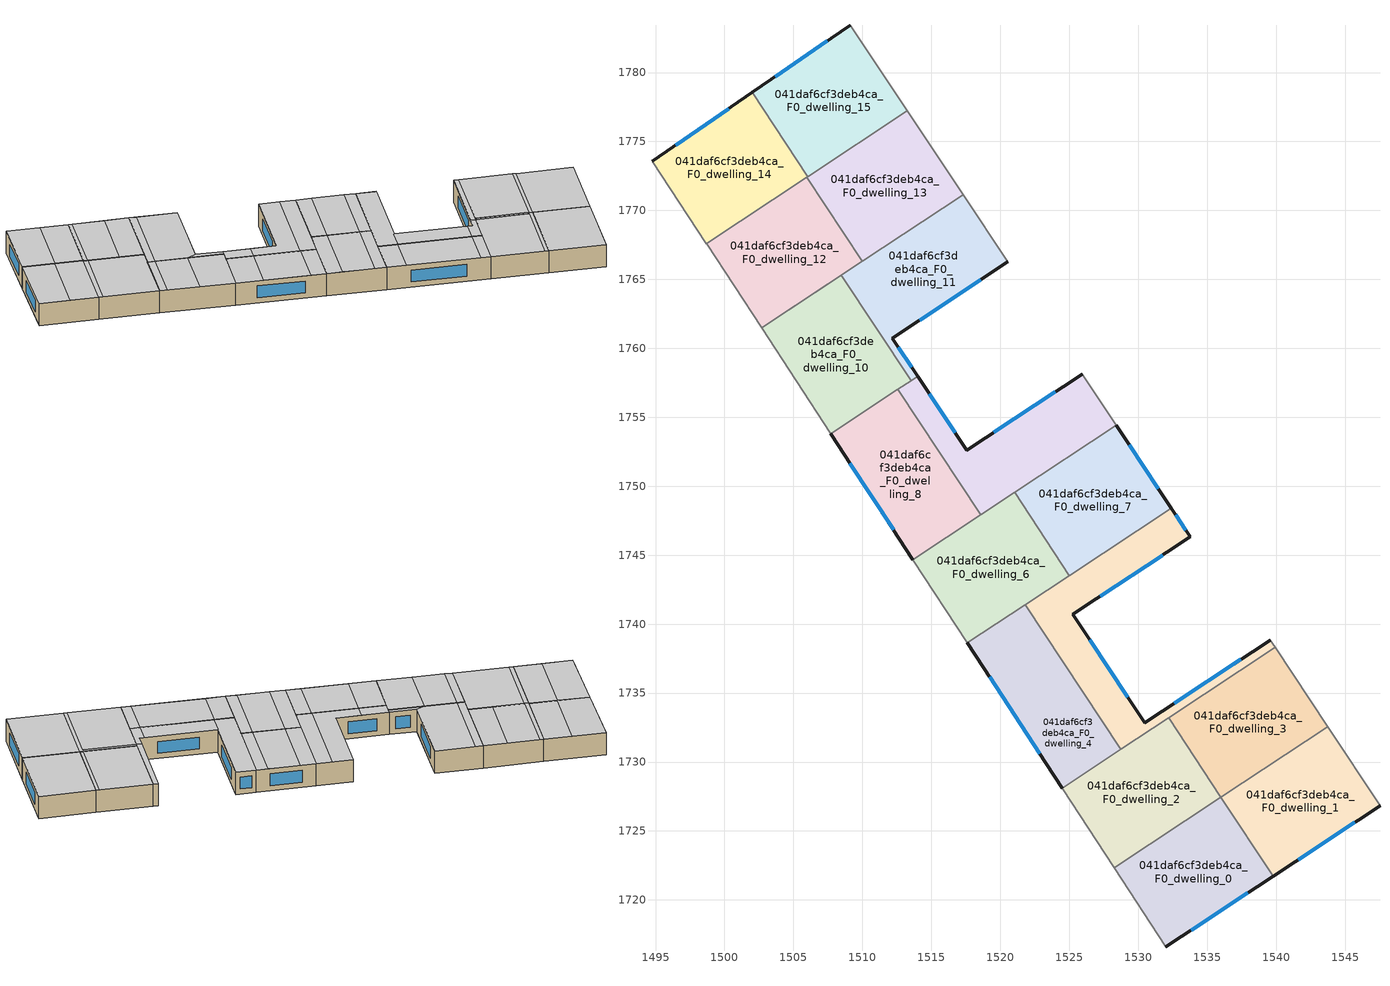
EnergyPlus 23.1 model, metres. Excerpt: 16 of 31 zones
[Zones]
041daf6cf3deb4ca_F0_dwelling_0
 floor ground (EU_floor_Construction): 1535.99,1727.45 1539.78,1721.72 1532.01,1716.59 1528.26,1722.35 z0
 wall outside (EU_wall_Construction): 1532.01,1716.59 1539.78,1721.72 z0:3
 wall adiabatic (EU_wall_Construction): 1528.26,1722.35 1532.01,1716.59 z0:3
 wall to 041daf6cf3deb4ca_F0_dwelling_1 (EU_wall_Construction): 1539.78,1721.72 1535.99,1727.45 z0:3
 wall to 041daf6cf3deb4ca_F0_dwelling_2 (EU_wall_Construction): 1535.99,1727.45 1528.26,1722.35 z0:3
 window (EU_Window_Construction): 1533.84,1717.8 1537.96,1720.51 z0.7:2.3
 ceiling to 041daf6cf3deb4ca_F1_dwelling_0 (EU_floor_Construction): 1539.78,1721.72 1535.99,1727.45 1528.26,1722.35 1532.01,1716.59 z3
041daf6cf3deb4ca_F0_dwelling_1
 floor ground (EU_floor_Construction): 1543.74,1732.57 1547.53,1726.84 1539.78,1721.72 1535.99,1727.45 z0
 wall outside (EU_wall_Construction): 1539.78,1721.72 1547.53,1726.84 z0:3
 wall adiabatic (EU_wall_Construction): 1547.53,1726.84 1543.74,1732.57 z0:3
 wall to 041daf6cf3deb4ca_F0_dwelling_3 (EU_wall_Construction): 1543.74,1732.57 1536,1727.46 z0:3
 window (EU_Window_Construction): 1541.6,1722.92 1545.71,1725.64 z0.7:2.3
 ceiling to 041daf6cf3deb4ca_F1_dwelling_1 (EU_floor_Construction): 1547.53,1726.84 1543.74,1732.57 1535.99,1727.45 1539.78,1721.72 z3
041daf6cf3deb4ca_F0_dwelling_10
 floor ground (EU_floor_Construction): 1508.48,1765.31 1513.53,1757.66 1507.7,1753.81 1502.69,1761.48 z0
 wall adiabatic (EU_wall_Construction): 1502.69,1761.48 1507.7,1753.81 z0:3
 wall to 041daf6cf3deb4ca_F0_dwelling_11 (EU_wall_Construction): 1513.53,1757.66 1508.48,1765.31 1502.69,1761.48 z0:3
 wall to 041daf6cf3deb4ca_F0_dwelling_8 (EU_wall_Construction): 1507.7,1753.81 1512.57,1757.02 z0:3
 wall to 041daf6cf3deb4ca_F0_dwelling_9 (EU_wall_Construction): 1512.57,1757.02 1513.53,1757.65 z0:3
 ceiling to 041daf6cf3deb4ca_F1_dwelling_9 (EU_floor_Construction): 1513.53,1757.66 1511.17,1761.24 1511.15,1761.25 1505.34,1757.42 1507.7,1753.81 z3
 ceiling to 041daf6cf3deb4ca_F1_dwelling_10 (EU_floor_Construction): 1511.17,1761.24 1509.01,1764.5 1503.22,1760.67 1505.34,1757.42 1511.15,1761.25 z3
 ceiling to 041daf6cf3deb4ca_F1_dwelling_11 (EU_floor_Construction): 1509.01,1764.5 1508.48,1765.31 1502.69,1761.48 1503.22,1760.67 z3
041daf6cf3deb4ca_F0_dwelling_11
 floor ground (EU_floor_Construction): 1517.3,1771.13 1520.54,1766.26 1512.18,1760.74 1514.02,1757.98 1513.53,1757.66 1508.48,1765.31 1502.69,1761.48 z0
 wall outside (EU_wall_Construction): 1514.02,1757.98 1512.18,1760.74 1520.54,1766.26 z0:3
 wall adiabatic (EU_wall_Construction): 1520.54,1766.26 1517.3,1771.13 z0:3
 wall to 041daf6cf3deb4ca_F0_dwelling_9 (EU_wall_Construction): 1513.53,1757.66 1514.02,1757.98 z0:3
 wall to 041daf6cf3deb4ca_F0_dwelling_12 (EU_wall_Construction): 1510,1766.31 1502.69,1761.48 z0:3
 wall to 041daf6cf3deb4ca_F0_dwelling_13 (EU_wall_Construction): 1517.3,1771.13 1510,1766.31 z0:3
 window (EU_Window_Construction): 1514.14,1762.04 1518.58,1764.97 / 1513.58,1758.63 1512.61,1760.09 z0.7:2.3
 ceiling to 041daf6cf3deb4ca_F1_dwelling_10 (EU_floor_Construction): 1520.54,1766.26 1517.84,1770.32 1509.01,1764.5 1511.17,1761.24 1512.18,1760.74 z3
 ceiling to 041daf6cf3deb4ca_F1_dwelling_11 (EU_floor_Construction): 1517.84,1770.32 1517.3,1771.13 1502.69,1761.48 1508.48,1765.31 1509.01,1764.5 z3
 ceiling to 041daf6cf3deb4ca_F1_dwelling_9 (EU_floor_Construction): 1514.02,1757.98 1512.18,1760.74 1511.17,1761.24 1513.53,1757.66 z3
041daf6cf3deb4ca_F0_dwelling_12
 floor ground (EU_floor_Construction): 1505.98,1772.4 1510,1766.31 1502.69,1761.48 1498.7,1767.58 1498.7,1767.59 z0
 wall to 041daf6cf3deb4ca_F0_dwelling_13 (EU_wall_Construction): 1510,1766.31 1505.98,1772.4 z0:3
 wall adiabatic (EU_wall_Construction): 1498.7,1767.59 1498.7,1767.58 1502.69,1761.48 z0:3
 wall to 041daf6cf3deb4ca_F0_dwelling_14 (EU_wall_Construction): 1505.98,1772.4 1498.7,1767.59 z0:3
 ceiling to 041daf6cf3deb4ca_F1_dwelling_13 (EU_floor_Construction): 1506.24,1771.99 1505.98,1772.4 1498.7,1767.59 1498.7,1767.58 1498.96,1767.19 z3
 ceiling adiabatic (EU_roof_Construction): 1510,1766.31 1506.24,1771.99 1498.96,1767.19 1498.7,1767.58 1502.69,1761.48 z3
041daf6cf3deb4ca_F0_dwelling_13
 floor ground (EU_floor_Construction): 1513.26,1777.21 1517.3,1771.13 1510,1766.31 1505.98,1772.4 z0
 wall adiabatic (EU_wall_Construction): 1517.3,1771.13 1513.26,1777.21 z0:3
 wall to 041daf6cf3deb4ca_F0_dwelling_15 (EU_wall_Construction): 1513.26,1777.21 1506.05,1772.45 z0:3
 wall to 041daf6cf3deb4ca_F0_dwelling_14 (EU_wall_Construction): 1506.05,1772.45 1505.98,1772.4 z0:3
 ceiling to 041daf6cf3deb4ca_F1_dwelling_11 (EU_floor_Construction): 1517.3,1771.13 1515.69,1773.56 1508.39,1768.74 1510,1766.31 z3
 ceiling to 041daf6cf3deb4ca_F1_dwelling_12 (EU_floor_Construction): 1515.69,1773.56 1513.53,1776.8 1506.24,1771.99 1508.39,1768.74 z3
 ceiling to 041daf6cf3deb4ca_F1_dwelling_13 (EU_floor_Construction): 1513.53,1776.8 1513.26,1777.21 1505.98,1772.4 1506.24,1771.99 z3
041daf6cf3deb4ca_F0_dwelling_14
 floor ground (EU_floor_Construction): 1502.02,1778.56 1506.05,1772.45 1498.7,1767.59 1494.74,1773.55 z0
 wall outside (EU_wall_Construction): 1502.02,1778.56 1494.74,1773.55 z0:3
 wall to 041daf6cf3deb4ca_F0_dwelling_15 (EU_wall_Construction): 1506.05,1772.45 1502.02,1778.56 z0:3
 wall adiabatic (EU_wall_Construction): 1494.74,1773.55 1498.7,1767.59 z0:3
 window (EU_Window_Construction): 1500.31,1777.38 1496.45,1774.73 z0.7:2.3
 ceiling to 041daf6cf3deb4ca_F1_dwelling_13 (EU_floor_Construction): 1506.05,1772.45 1504.17,1775.3 1496.81,1770.44 1498.7,1767.59 z3
 ceiling to 041daf6cf3deb4ca_F1_dwelling_14 (EU_floor_Construction): 1504.17,1775.3 1502.02,1778.56 1494.74,1773.55 1496.81,1770.44 z3
041daf6cf3deb4ca_F0_dwelling_15
 floor ground (EU_floor_Construction): 1509.12,1783.44 1513.26,1777.21 1506.05,1772.45 1502.02,1778.56 z0
 wall outside (EU_wall_Construction): 1509.12,1783.44 1502.02,1778.56 z0:3
 wall adiabatic (EU_wall_Construction): 1513.26,1777.21 1509.12,1783.44 z0:3
 window (EU_Window_Construction): 1507.45,1782.29 1503.69,1779.7 z0.7:2.3
 ceiling to 041daf6cf3deb4ca_F1_dwelling_14 (EU_floor_Construction): 1511.37,1780.05 1509.12,1783.44 1502.02,1778.56 1504.17,1775.3 z3
 ceiling to 041daf6cf3deb4ca_F1_dwelling_13 (EU_floor_Construction): 1513.26,1777.21 1511.37,1780.05 1504.17,1775.3 1506.05,1772.45 z3
041daf6cf3deb4ca_F0_dwelling_2
 floor ground (EU_floor_Construction): 1532.21,1733.21 1536,1727.46 1528.26,1722.35 1524.49,1728.11 z0
 wall adiabatic (EU_wall_Construction): 1524.49,1728.11 1528.26,1722.35 z0:3
 wall to 041daf6cf3deb4ca_F0_dwelling_3 (EU_wall_Construction): 1536,1727.46 1532.21,1733.21 z0:3
 wall to 041daf6cf3deb4ca_F0_dwelling_4 (EU_wall_Construction): 1528.75,1730.92 1524.49,1728.11 z0:3
 wall to 041daf6cf3deb4ca_F0_dwelling_5 (EU_wall_Construction): 1532.21,1733.21 1528.75,1730.92 z0:3
 ceiling to 041daf6cf3deb4ca_F1_dwelling_2 (EU_floor_Construction): 1535.45,1727.65 1531.91,1733.01 1524.49,1728.11 1528.01,1722.73 z3
 ceiling to 041daf6cf3deb4ca_F1_dwelling_0 (EU_floor_Construction): 1535.99,1727.45 1535.74,1727.84 1528.01,1722.73 1528.26,1722.35 z3
 ceiling to 041daf6cf3deb4ca_F1_dwelling_3 (EU_floor_Construction): 1535.75,1727.84 1532.21,1733.21 1531.91,1733.01 1535.45,1727.65 z3
041daf6cf3deb4ca_F0_dwelling_3
 floor ground (EU_floor_Construction): 1539.93,1738.31 1543.74,1732.57 1536,1727.46 1532.21,1733.21 z0
 wall adiabatic (EU_wall_Construction): 1543.74,1732.57 1539.93,1738.31 z0:3
 wall to 041daf6cf3deb4ca_F0_dwelling_5 (EU_wall_Construction): 1539.93,1738.31 1532.21,1733.21 z0:3
 ceiling to 041daf6cf3deb4ca_F1_dwelling_3 (EU_floor_Construction): 1543.48,1732.95 1539.93,1738.31 1532.21,1733.21 1535.75,1727.84 z3
 ceiling to 041daf6cf3deb4ca_F1_dwelling_1 (EU_floor_Construction): 1543.74,1732.57 1543.48,1732.95 1535.75,1727.84 1536,1727.46 z3
041daf6cf3deb4ca_F0_dwelling_4
 floor ground (EU_floor_Construction): 1521.82,1741.42 1528.75,1730.92 1524.49,1728.11 1517.61,1738.64 z0
 wall outside (EU_wall_Construction): 1517.61,1738.64 1524.49,1728.11 z0:3
 wall to 041daf6cf3deb4ca_F0_dwelling_5 (EU_wall_Construction): 1528.75,1730.92 1521.82,1741.42 z0:3
 wall to 041daf6cf3deb4ca_F0_dwelling_6 (EU_wall_Construction): 1521.82,1741.42 1517.61,1738.64 z0:3
 window (EU_Window_Construction): 1519.22,1736.17 1522.87,1730.59 z0.7:2.3
 ceiling to 041daf6cf3deb4ca_F1_dwelling_4 (EU_floor_Construction): 1528.03,1732.02 1523.14,1739.42 1518.92,1736.63 1523.77,1729.21 z3
 ceiling to 041daf6cf3deb4ca_F1_dwelling_2 (EU_floor_Construction): 1528.75,1730.92 1528.03,1732.02 1523.77,1729.21 1524.49,1728.11 z3
 ceiling to 041daf6cf3deb4ca_F1_dwelling_5 (EU_floor_Construction): 1523.14,1739.42 1521.82,1741.42 1517.61,1738.64 1518.92,1736.63 z3
041daf6cf3deb4ca_F0_dwelling_5
 floor ground (EU_floor_Construction): 1533.78,1746.32 1525.26,1740.7 1530.47,1732.84 1539.58,1738.84 1539.93,1738.31 1528.75,1730.92 1521.82,1741.42 1532.4,1748.4 z0
 wall outside (EU_wall_Construction): 1539.58,1738.84 1530.47,1732.84 1525.26,1740.7 1533.78,1746.32 1532.4,1748.4 z0:3
 wall adiabatic (EU_wall_Construction): 1539.93,1738.31 1539.58,1738.84 z0:3
 wall to 041daf6cf3deb4ca_F0_dwelling_7 (EU_wall_Construction): 1532.4,1748.4 1525.01,1743.52 z0:3
 wall to 041daf6cf3deb4ca_F0_dwelling_6 (EU_wall_Construction): 1525.01,1743.53 1521.82,1741.42 z0:3
 window (EU_Window_Construction): 1533.45,1746.81 1532.72,1747.91 / 1527.26,1742.02 1531.78,1745 / 1529.25,1734.69 1526.48,1738.86 / 1537.44,1737.44 1532.61,1734.25 z0.7:2.3
 ceiling to 041daf6cf3deb4ca_F1_dwelling_5 (EU_floor_Construction): 1533.78,1746.32 1533.72,1746.4 1532.39,1748.4 1521.82,1741.42 1523.14,1739.42 1525.21,1740.78 1525.26,1740.7 z3
 ceiling to 041daf6cf3deb4ca_F1_dwelling_3 (EU_floor_Construction): 1539.93,1738.31 1539.58,1738.84 1531.55,1733.56 1531.91,1733.01 z3
 ceiling to 041daf6cf3deb4ca_F1_dwelling_4 (EU_floor_Construction): 1530.11,1733.39 1525.26,1740.7 1525.21,1740.78 1523.14,1739.42 1528.03,1732.02 z3
 ceiling to 041daf6cf3deb4ca_F1_dwelling_2 (EU_floor_Construction): 1531.91,1733.01 1531.55,1733.56 1530.47,1732.84 1530.11,1733.39 1528.03,1732.02 1528.75,1730.92 z3
041daf6cf3deb4ca_F0_dwelling_6
 floor ground (EU_floor_Construction): 1521.03,1749.55 1525.01,1743.53 1517.61,1738.64 1513.66,1744.68 z0
 wall adiabatic (EU_wall_Construction): 1513.66,1744.68 1517.61,1738.64 z0:3
 wall to 041daf6cf3deb4ca_F0_dwelling_7 (EU_wall_Construction): 1525.01,1743.53 1521.03,1749.55 z0:3
 wall to 041daf6cf3deb4ca_F0_dwelling_8 (EU_wall_Construction): 1518.57,1747.92 1513.66,1744.68 z0:3
 wall to 041daf6cf3deb4ca_F0_dwelling_9 (EU_wall_Construction): 1521.03,1749.55 1518.57,1747.92 z0:3
 ceiling to 041daf6cf3deb4ca_F1_dwelling_6 (EU_floor_Construction): 1524.21,1744.73 1522.09,1747.94 1514.72,1743.07 1516.82,1739.85 z3
 ceiling to 041daf6cf3deb4ca_F1_dwelling_5 (EU_floor_Construction): 1525.01,1743.53 1524.21,1744.73 1516.82,1739.85 1517.61,1738.64 z3
 ceiling to 041daf6cf3deb4ca_F1_dwelling_7 (EU_floor_Construction): 1522.09,1747.94 1521.03,1749.55 1513.66,1744.68 1514.72,1743.07 z3
041daf6cf3deb4ca_F0_dwelling_7
 floor ground (EU_floor_Construction): 1528.41,1754.42 1532.4,1748.4 1525.01,1743.53 1521.03,1749.55 z0
 wall outside (EU_wall_Construction): 1532.4,1748.4 1528.41,1754.42 z0:3
 wall to 041daf6cf3deb4ca_F0_dwelling_9 (EU_wall_Construction): 1528.41,1754.42 1521.03,1749.55 z0:3
 window (EU_Window_Construction): 1531.46,1749.81 1529.34,1753 z0.7:2.3
 ceiling to 041daf6cf3deb4ca_F1_dwelling_6 (EU_floor_Construction): 1531.6,1749.6 1529.47,1752.81 1522.09,1747.94 1524.21,1744.73 z3
 ceiling to 041daf6cf3deb4ca_F1_dwelling_5 (EU_floor_Construction): 1532.39,1748.4 1531.6,1749.6 1524.21,1744.73 1525.01,1743.53 z3
 ceiling to 041daf6cf3deb4ca_F1_dwelling_7 (EU_floor_Construction): 1529.47,1752.81 1528.41,1754.42 1521.03,1749.55 1522.09,1747.94 z3
041daf6cf3deb4ca_F0_dwelling_8
 floor ground (EU_floor_Construction): 1512.57,1757.02 1518.57,1747.92 1513.66,1744.68 1507.7,1753.81 z0
 wall outside (EU_wall_Construction): 1507.7,1753.81 1513.66,1744.68 z0:3
 wall to 041daf6cf3deb4ca_F0_dwelling_9 (EU_wall_Construction): 1518.57,1747.92 1512.57,1757.02 z0:3
 window (EU_Window_Construction): 1509.1,1751.67 1512.26,1746.83 z0.7:2.3
 ceiling to 041daf6cf3deb4ca_F1_dwelling_8 (EU_floor_Construction): 1517.51,1749.53 1514.42,1754.21 1509.54,1750.99 1512.61,1746.3 z3
 ceiling to 041daf6cf3deb4ca_F1_dwelling_9 (EU_floor_Construction): 1514.42,1754.21 1512.57,1757.02 1507.7,1753.81 1509.54,1750.99 z3
 ceiling to 041daf6cf3deb4ca_F1_dwelling_7 (EU_floor_Construction): 1518.57,1747.92 1517.51,1749.53 1512.61,1746.3 1513.66,1744.68 z3
041daf6cf3deb4ca_F0_dwelling_9
 floor ground (EU_floor_Construction): 1525.94,1758.13 1528.41,1754.42 1518.57,1747.92 1512.57,1757.02 1514.02,1757.98 1517.58,1752.61 z0
 wall outside (EU_wall_Construction): 1525.94,1758.13 1517.58,1752.61 1514.02,1757.98 z0:3
 wall adiabatic (EU_wall_Construction): 1528.41,1754.42 1525.94,1758.13 z0:3
 window (EU_Window_Construction): 1516.74,1753.87 1514.85,1756.72 / 1523.98,1756.84 1519.54,1753.91 z0.7:2.3
 ceiling to 041daf6cf3deb4ca_F1_dwelling_7 (EU_floor_Construction): 1528.41,1754.42 1527.34,1756.02 1517.51,1749.53 1518.57,1747.92 z3
 ceiling to 041daf6cf3deb4ca_F1_dwelling_8 (EU_floor_Construction): 1527.34,1756.02 1525.94,1758.13 1517.58,1752.61 1515.88,1755.17 1514.42,1754.21 1517.51,1749.53 z3
 ceiling to 041daf6cf3deb4ca_F1_dwelling_9 (EU_floor_Construction): 1515.88,1755.17 1514.02,1757.98 1512.57,1757.02 1514.42,1754.21 z3
[Building]
EU S2 Campaign: North Axis=0; Terrain=City; Solar Distribution=FullExterior
[Site:Location]
Budapest.Ferenc.Liszt.Intl.AP: Latitude=47.437; Longitude=19.256; Time Zone=1; Elevation=185
[SizingPeriod:WeatherFileDays]
AnnualSizingPeriod: Begin Month=1; Begin Day of Month=1; End Month=12; End Day of Month=31; Day of Week for Start Day=Monday; Use Weather File Daylight Saving Period=No; Use Weather File Rain and Snow Indicators=No
[MATERIAL]
EU_InternalMass_Material: Roughness=MediumRough; Thickness=0.1; Conductivity=1; Density=1800; Specific Heat=900; Thermal Absorptance=0.9; Solar Absorptance=0.7; Visible Absorptance=0.7
[MATERIAL:NOMASS] Roughness=MediumRough; Thermal Absorptance=0.9; Solar Absorptance=0.7; Visible Absorptance=0.7
Name | Thermal Resistance
EU_wall_NoMass | 0.832559
EU_roof_NoMass | 1.39638
EU_floor_NoMass | 0.872794
[WINDOWMATERIAL:SIMPLEGLAZINGSYSTEM]
EU_Window_SimpleGlazing: UFactor=2.79869; Solar Heat Gain Coefficient=0.75; Visible Transmittance=0.75
[CONSTRUCTION]
EU_wall_Construction: EU_wall_NoMass
EU_roof_Construction: EU_roof_NoMass
EU_floor_Construction: EU_floor_NoMass
EU_Window_Construction: EU_Window_SimpleGlazing
EU_InternalMass_Construction: EU_InternalMass_Material
[ZONE] Type=1; Multiplier=1; Ceiling Height=autocalculate; Floor Area=autocalculate; Part of Total Floor Area=Yes
Name | Volume
041daf6cf3deb4ca_F0_dwelling_0; 041daf6cf3deb4ca_F0_dwelling_14 | 191.458
041daf6cf3deb4ca_F0_dwelling_1 | 191.446
041daf6cf3deb4ca_F0_dwelling_10 | 191.444
041daf6cf3deb4ca_F0_dwelling_11 | 191.465
041daf6cf3deb4ca_F0_dwelling_12 | 191.422
041daf6cf3deb4ca_F0_dwelling_13 | 191.443
041daf6cf3deb4ca_F0_dwelling_15 | 191.44
041daf6cf3deb4ca_F0_dwelling_2 | 191.445
041daf6cf3deb4ca_F0_dwelling_3 | 191.451
041daf6cf3deb4ca_F0_dwelling_4 | 191.454
041daf6cf3deb4ca_F0_dwelling_5 | 191.423
041daf6cf3deb4ca_F0_dwelling_6 | 191.453
041daf6cf3deb4ca_F0_dwelling_7 | 191.467
041daf6cf3deb4ca_F0_dwelling_8 | 191.433
041daf6cf3deb4ca_F0_dwelling_9 | 191.439
[INTERNALMASS] Construction=EU_InternalMass_Construction
Name | Zone or ZoneList | Surface Area
041daf6cf3deb4ca_F0_dwelling_0_EU_InternalMass | 041daf6cf3deb4ca_F0_dwelling_0 | 63.8192
041daf6cf3deb4ca_F0_dwelling_1_EU_InternalMass | 041daf6cf3deb4ca_F0_dwelling_1 | 63.8169
041daf6cf3deb4ca_F0_dwelling_2_EU_InternalMass | 041daf6cf3deb4ca_F0_dwelling_2 | 63.8149
041daf6cf3deb4ca_F0_dwelling_3_EU_InternalMass | 041daf6cf3deb4ca_F0_dwelling_3 | 63.8163
041daf6cf3deb4ca_F0_dwelling_4_EU_InternalMass | 041daf6cf3deb4ca_F0_dwelling_4 | 63.8211
041daf6cf3deb4ca_F0_dwelling_5_EU_InternalMass | 041daf6cf3deb4ca_F0_dwelling_5 | 63.8082
041daf6cf3deb4ca_F0_dwelling_6_EU_InternalMass | 041daf6cf3deb4ca_F0_dwelling_6 | 63.8186
041daf6cf3deb4ca_F0_dwelling_7_EU_InternalMass | 041daf6cf3deb4ca_F0_dwelling_7 | 63.8224
041daf6cf3deb4ca_F0_dwelling_8_EU_InternalMass | 041daf6cf3deb4ca_F0_dwelling_8 | 63.8115
041daf6cf3deb4ca_F0_dwelling_9_EU_InternalMass | 041daf6cf3deb4ca_F0_dwelling_9 | 63.8126
041daf6cf3deb4ca_F0_dwelling_10_EU_InternalMass | 041daf6cf3deb4ca_F0_dwelling_10 | 63.8156
041daf6cf3deb4ca_F0_dwelling_11_EU_InternalMass | 041daf6cf3deb4ca_F0_dwelling_11 | 63.8231
041daf6cf3deb4ca_F0_dwelling_12_EU_InternalMass | 041daf6cf3deb4ca_F0_dwelling_12 | 63.806
041daf6cf3deb4ca_F0_dwelling_13_EU_InternalMass | 041daf6cf3deb4ca_F0_dwelling_13 | 63.8158
041daf6cf3deb4ca_F0_dwelling_14_EU_InternalMass | 041daf6cf3deb4ca_F0_dwelling_14 | 63.8193
041daf6cf3deb4ca_F0_dwelling_15_EU_InternalMass | 041daf6cf3deb4ca_F0_dwelling_15 | 63.8153
[OTHEREQUIPMENT] Fuel Type=Electricity; Design Level Calculation Method=Watts/Area; Power per Zone Floor Area=1; Fraction Latent=0; Fraction Radiant=0; Fraction Lost=0; Carbon Dioxide Generation Rate=0; EndUse Subcategory=EU_Step8_InternalGains
Name | Zone or ZoneList or Space or SpaceList | Schedule
EU_Step8_InternalGain_041daf6cf3deb4ca_F0_dwelling_0_f000 | 041daf6cf3deb4ca_F0_dwelling_0 | EU_Step8_GainSchedule_041daf6cf3deb4ca_F0_dwelling_0_f000
EU_Step8_InternalGain_041daf6cf3deb4ca_F0_dwelling_1_f000 | 041daf6cf3deb4ca_F0_dwelling_1 | EU_Step8_GainSchedule_041daf6cf3deb4ca_F0_dwelling_1_f000
EU_Step8_InternalGain_041daf6cf3deb4ca_F0_dwelling_2_f000 | 041daf6cf3deb4ca_F0_dwelling_2 | EU_Step8_GainSchedule_041daf6cf3deb4ca_F0_dwelling_2_f000
EU_Step8_InternalGain_041daf6cf3deb4ca_F0_dwelling_3_f000 | 041daf6cf3deb4ca_F0_dwelling_3 | EU_Step8_GainSchedule_041daf6cf3deb4ca_F0_dwelling_3_f000
EU_Step8_InternalGain_041daf6cf3deb4ca_F0_dwelling_4_f000 | 041daf6cf3deb4ca_F0_dwelling_4 | EU_Step8_GainSchedule_041daf6cf3deb4ca_F0_dwelling_4_f000
EU_Step8_InternalGain_041daf6cf3deb4ca_F0_dwelling_5_f000 | 041daf6cf3deb4ca_F0_dwelling_5 | EU_Step8_GainSchedule_041daf6cf3deb4ca_F0_dwelling_5_f000
EU_Step8_InternalGain_041daf6cf3deb4ca_F0_dwelling_6_f000 | 041daf6cf3deb4ca_F0_dwelling_6 | EU_Step8_GainSchedule_041daf6cf3deb4ca_F0_dwelling_6_f000
EU_Step8_InternalGain_041daf6cf3deb4ca_F0_dwelling_7_f000 | 041daf6cf3deb4ca_F0_dwelling_7 | EU_Step8_GainSchedule_041daf6cf3deb4ca_F0_dwelling_7_f000
EU_Step8_InternalGain_041daf6cf3deb4ca_F0_dwelling_8_f000 | 041daf6cf3deb4ca_F0_dwelling_8 | EU_Step8_GainSchedule_041daf6cf3deb4ca_F0_dwelling_8_f000
EU_Step8_InternalGain_041daf6cf3deb4ca_F0_dwelling_9_f000 | 041daf6cf3deb4ca_F0_dwelling_9 | EU_Step8_GainSchedule_041daf6cf3deb4ca_F0_dwelling_9_f000
EU_Step8_InternalGain_041daf6cf3deb4ca_F0_dwelling_10_f000 | 041daf6cf3deb4ca_F0_dwelling_10 | EU_Step8_GainSchedule_041daf6cf3deb4ca_F0_dwelling_10_f000
EU_Step8_InternalGain_041daf6cf3deb4ca_F0_dwelling_11_f000 | 041daf6cf3deb4ca_F0_dwelling_11 | EU_Step8_GainSchedule_041daf6cf3deb4ca_F0_dwelling_11_f000
EU_Step8_InternalGain_041daf6cf3deb4ca_F0_dwelling_12_f000 | 041daf6cf3deb4ca_F0_dwelling_12 | EU_Step8_GainSchedule_041daf6cf3deb4ca_F0_dwelling_12_f000
EU_Step8_InternalGain_041daf6cf3deb4ca_F0_dwelling_13_f000 | 041daf6cf3deb4ca_F0_dwelling_13 | EU_Step8_GainSchedule_041daf6cf3deb4ca_F0_dwelling_13_f000
EU_Step8_InternalGain_041daf6cf3deb4ca_F0_dwelling_14_f000 | 041daf6cf3deb4ca_F0_dwelling_14 | EU_Step8_GainSchedule_041daf6cf3deb4ca_F0_dwelling_14_f000
EU_Step8_InternalGain_041daf6cf3deb4ca_F0_dwelling_15_f000 | 041daf6cf3deb4ca_F0_dwelling_15 | EU_Step8_GainSchedule_041daf6cf3deb4ca_F0_dwelling_15_f000
[ZONEVENTILATION:DESIGNFLOWRATE] Schedule=EU_AlwaysOn; Design Flow Rate Calculation Method=AirChanges/Hour; Air Changes per Hour=0.475469; Ventilation Type=Natural; Fan Pressure Rise=0; Fan Total Efficiency=1; Constant Term Coefficient=1; Temperature Term Coefficient=0; Velocity Term Coefficient=0; Velocity Squared Term Coefficient=0; Minimum Indoor Temperature=-100; Maximum Indoor Temperature=100; Delta Temperature=-100; Minimum Outdoor Temperature=-100; Maximum Outdoor Temperature=100; Maximum Wind Speed=40
Name | Zone or ZoneList or Space or SpaceList
EU_ConstantAir_041daf6cf3deb4ca_F0_dwelling_0 | 041daf6cf3deb4ca_F0_dwelling_0
EU_ConstantAir_041daf6cf3deb4ca_F0_dwelling_1 | 041daf6cf3deb4ca_F0_dwelling_1
EU_ConstantAir_041daf6cf3deb4ca_F0_dwelling_2 | 041daf6cf3deb4ca_F0_dwelling_2
EU_ConstantAir_041daf6cf3deb4ca_F0_dwelling_3 | 041daf6cf3deb4ca_F0_dwelling_3
EU_ConstantAir_041daf6cf3deb4ca_F0_dwelling_4 | 041daf6cf3deb4ca_F0_dwelling_4
EU_ConstantAir_041daf6cf3deb4ca_F0_dwelling_5 | 041daf6cf3deb4ca_F0_dwelling_5
EU_ConstantAir_041daf6cf3deb4ca_F0_dwelling_6 | 041daf6cf3deb4ca_F0_dwelling_6
EU_ConstantAir_041daf6cf3deb4ca_F0_dwelling_7 | 041daf6cf3deb4ca_F0_dwelling_7
EU_ConstantAir_041daf6cf3deb4ca_F0_dwelling_8 | 041daf6cf3deb4ca_F0_dwelling_8
EU_ConstantAir_041daf6cf3deb4ca_F0_dwelling_9 | 041daf6cf3deb4ca_F0_dwelling_9
EU_ConstantAir_041daf6cf3deb4ca_F0_dwelling_10 | 041daf6cf3deb4ca_F0_dwelling_10
EU_ConstantAir_041daf6cf3deb4ca_F0_dwelling_11 | 041daf6cf3deb4ca_F0_dwelling_11
EU_ConstantAir_041daf6cf3deb4ca_F0_dwelling_12 | 041daf6cf3deb4ca_F0_dwelling_12
EU_ConstantAir_041daf6cf3deb4ca_F0_dwelling_13 | 041daf6cf3deb4ca_F0_dwelling_13
EU_ConstantAir_041daf6cf3deb4ca_F0_dwelling_14 | 041daf6cf3deb4ca_F0_dwelling_14
EU_ConstantAir_041daf6cf3deb4ca_F0_dwelling_15 | 041daf6cf3deb4ca_F0_dwelling_15
[HVACTEMPLATE:THERMOSTAT] Constant Heating Setpoint=20; Constant Cooling Setpoint=50
EU_HeatOnly_041daf6cf3deb4ca_F0_dwelling_0; EU_HeatOnly_041daf6cf3deb4ca_F0_dwelling_1; EU_HeatOnly_041daf6cf3deb4ca_F0_dwelling_2; EU_HeatOnly_041daf6cf3deb4ca_F0_dwelling_3; EU_HeatOnly_041daf6cf3deb4ca_F0_dwelling_4; EU_HeatOnly_041daf6cf3deb4ca_F0_dwelling_5; EU_HeatOnly_041daf6cf3deb4ca_F0_dwelling_6; EU_HeatOnly_041daf6cf3deb4ca_F0_dwelling_7; EU_HeatOnly_041daf6cf3deb4ca_F0_dwelling_8; EU_HeatOnly_041daf6cf3deb4ca_F0_dwelling_9; EU_HeatOnly_041daf6cf3deb4ca_F0_dwelling_10; EU_HeatOnly_041daf6cf3deb4ca_F0_dwelling_11; EU_HeatOnly_041daf6cf3deb4ca_F0_dwelling_12; EU_HeatOnly_041daf6cf3deb4ca_F0_dwelling_13; EU_HeatOnly_041daf6cf3deb4ca_F0_dwelling_14; EU_HeatOnly_041daf6cf3deb4ca_F0_dwelling_15; EU_HeatOnly_041daf6cf3deb4ca_F1_dwelling_0; EU_HeatOnly_041daf6cf3deb4ca_F1_dwelling_1; EU_HeatOnly_041daf6cf3deb4ca_F1_dwelling_2; EU_HeatOnly_041daf6cf3deb4ca_F1_dwelling_3; EU_HeatOnly_041daf6cf3deb4ca_F1_dwelling_4; EU_HeatOnly_041daf6cf3deb4ca_F1_dwelling_5; EU_HeatOnly_041daf6cf3deb4ca_F1_dwelling_6; EU_HeatOnly_041daf6cf3deb4ca_F1_dwelling_7; EU_HeatOnly_041daf6cf3deb4ca_F1_dwelling_8; EU_HeatOnly_041daf6cf3deb4ca_F1_dwelling_9; EU_HeatOnly_041daf6cf3deb4ca_F1_dwelling_10; EU_HeatOnly_041daf6cf3deb4ca_F1_dwelling_11; EU_HeatOnly_041daf6cf3deb4ca_F1_dwelling_12; EU_HeatOnly_041daf6cf3deb4ca_F1_dwelling_13; EU_HeatOnly_041daf6cf3deb4ca_F1_dwelling_14
[HVACTEMPLATE:ZONE:IDEALLOADSAIRSYSTEM] System Availability Schedule=EU_AlwaysOn; Maximum Heating Supply Air Temperature=50; Minimum Cooling Supply Air Temperature=13; Maximum Heating Supply Air Humidity Ratio=0.0156; Minimum Cooling Supply Air Humidity Ratio=0.0077; Heating Limit=NoLimit; Cooling Limit=NoLimit; Heating Availability Schedule=EU_AlwaysOn; Cooling Availability Schedule=EU_CoolingOff; Dehumidification Control Type=ConstantSensibleHeatRatio; Cooling Sensible Heat Ratio=0.7; Dehumidification Setpoint=60; Humidification Control Type=None; Humidification Setpoint=30; Outdoor Air Method=None; Outdoor Air Flow Rate per Person=0.00944; Outdoor Air Flow Rate per Zone Floor Area=0; Outdoor Air Flow Rate per Zone=0; Demand Controlled Ventilation Type=None; Outdoor Air Economizer Type=NoEconomizer; Heat Recovery Type=None; Sensible Heat Recovery Effectiveness=0.7; Latent Heat Recovery Effectiveness=0.65
Name | Template Thermostat
041daf6cf3deb4ca_F0_dwelling_0 | EU_HeatOnly_041daf6cf3deb4ca_F0_dwelling_0
041daf6cf3deb4ca_F0_dwelling_1 | EU_HeatOnly_041daf6cf3deb4ca_F0_dwelling_1
041daf6cf3deb4ca_F0_dwelling_2 | EU_HeatOnly_041daf6cf3deb4ca_F0_dwelling_2
041daf6cf3deb4ca_F0_dwelling_3 | EU_HeatOnly_041daf6cf3deb4ca_F0_dwelling_3
041daf6cf3deb4ca_F0_dwelling_4 | EU_HeatOnly_041daf6cf3deb4ca_F0_dwelling_4
041daf6cf3deb4ca_F0_dwelling_5 | EU_HeatOnly_041daf6cf3deb4ca_F0_dwelling_5
041daf6cf3deb4ca_F0_dwelling_6 | EU_HeatOnly_041daf6cf3deb4ca_F0_dwelling_6
041daf6cf3deb4ca_F0_dwelling_7 | EU_HeatOnly_041daf6cf3deb4ca_F0_dwelling_7
041daf6cf3deb4ca_F0_dwelling_8 | EU_HeatOnly_041daf6cf3deb4ca_F0_dwelling_8
041daf6cf3deb4ca_F0_dwelling_9 | EU_HeatOnly_041daf6cf3deb4ca_F0_dwelling_9
041daf6cf3deb4ca_F0_dwelling_10 | EU_HeatOnly_041daf6cf3deb4ca_F0_dwelling_10
041daf6cf3deb4ca_F0_dwelling_11 | EU_HeatOnly_041daf6cf3deb4ca_F0_dwelling_11
041daf6cf3deb4ca_F0_dwelling_12 | EU_HeatOnly_041daf6cf3deb4ca_F0_dwelling_12
041daf6cf3deb4ca_F0_dwelling_13 | EU_HeatOnly_041daf6cf3deb4ca_F0_dwelling_13
041daf6cf3deb4ca_F0_dwelling_14 | EU_HeatOnly_041daf6cf3deb4ca_F0_dwelling_14
041daf6cf3deb4ca_F0_dwelling_15 | EU_HeatOnly_041daf6cf3deb4ca_F0_dwelling_15
[SIZING:ZONE] Zone Cooling Design Supply Air Temperature Input Method=SupplyAirTemperature; Zone Cooling Design Supply Air Temperature=13; Zone Heating Design Supply Air Temperature Input Method=SupplyAirTemperature; Zone Heating Design Supply Air Temperature=50; Zone Cooling Design Supply Air Humidity Ratio=0.008; Zone Heating Design Supply Air Humidity Ratio=0.008; Cooling Design Air Flow Method=DesignDay; Cooling Design Air Flow Rate=0; Cooling Minimum Air Flow per Zone Floor Area=0.000762; Cooling Minimum Air Flow=0; Cooling Minimum Air Flow Fraction=0.2; Heating Design Air Flow Method=DesignDay; Heating Design Air Flow Rate=0; Heating Maximum Air Flow per Zone Floor Area=0.002032; Heating Maximum Air Flow=0.141576; Heating Maximum Air Flow Fraction=0.3; Account for Dedicated Outdoor Air System=No; Dedicated Outdoor Air System Control Strategy=NeutralSupplyAir; Dedicated Outdoor Air Low Setpoint Temperature for Design=autosize; Dedicated Outdoor Air High Setpoint Temperature for Design=autosize; Zone Load Sizing Method=Sensible Load Only No Latent Load; Zone Latent Cooling Design Supply Air Humidity Ratio Input Method=HumidityRatioDifference; Zone Cooling Design Supply Air Humidity Ratio Difference=0.005; Zone Latent Heating Design Supply Air Humidity Ratio Input Method=HumidityRatioDifference; Zone Humidification Design Supply Air Humidity Ratio Difference=0.005
041daf6cf3deb4ca_F0_dwelling_0; 041daf6cf3deb4ca_F0_dwelling_1; 041daf6cf3deb4ca_F0_dwelling_2; 041daf6cf3deb4ca_F0_dwelling_3; 041daf6cf3deb4ca_F0_dwelling_4; 041daf6cf3deb4ca_F0_dwelling_5; 041daf6cf3deb4ca_F0_dwelling_6; 041daf6cf3deb4ca_F0_dwelling_7; 041daf6cf3deb4ca_F0_dwelling_8; 041daf6cf3deb4ca_F0_dwelling_9; 041daf6cf3deb4ca_F0_dwelling_10; 041daf6cf3deb4ca_F0_dwelling_11; 041daf6cf3deb4ca_F0_dwelling_12; 041daf6cf3deb4ca_F0_dwelling_13; 041daf6cf3deb4ca_F0_dwelling_14; 041daf6cf3deb4ca_F0_dwelling_15
[SCHEDULE:CONSTANT]
Name | Hourly Value
EU_AlwaysOn | 1
EU_CoolingOff | 0
[SCHEDULE:FILE] Column Number=1; Rows to Skip at Top=0; Number of Hours of Data=8760; Column Separator=Comma; Interpolate to Timestep=No; Minutes per Item=60; Adjust Schedule for Daylight Savings=Yes
Name | File
EU_Step8_GainSchedule_041daf6cf3deb4ca_F0_dwelling_0_f000 | ../../schedules/041daf6cf3deb4ca/041daf6cf3deb4ca_F0_dwelling_0_f000_gain.csv
EU_Step8_GainSchedule_041daf6cf3deb4ca_F0_dwelling_1_f000 | ../../schedules/041daf6cf3deb4ca/041daf6cf3deb4ca_F0_dwelling_1_f000_gain.csv
EU_Step8_GainSchedule_041daf6cf3deb4ca_F0_dwelling_2_f000 | ../../schedules/041daf6cf3deb4ca/041daf6cf3deb4ca_F0_dwelling_2_f000_gain.csv
EU_Step8_GainSchedule_041daf6cf3deb4ca_F0_dwelling_3_f000 | ../../schedules/041daf6cf3deb4ca/041daf6cf3deb4ca_F0_dwelling_3_f000_gain.csv
EU_Step8_GainSchedule_041daf6cf3deb4ca_F0_dwelling_4_f000 | ../../schedules/041daf6cf3deb4ca/041daf6cf3deb4ca_F0_dwelling_4_f000_gain.csv
EU_Step8_GainSchedule_041daf6cf3deb4ca_F0_dwelling_5_f000 | ../../schedules/041daf6cf3deb4ca/041daf6cf3deb4ca_F0_dwelling_5_f000_gain.csv
EU_Step8_GainSchedule_041daf6cf3deb4ca_F0_dwelling_6_f000 | ../../schedules/041daf6cf3deb4ca/041daf6cf3deb4ca_F0_dwelling_6_f000_gain.csv
EU_Step8_GainSchedule_041daf6cf3deb4ca_F0_dwelling_7_f000 | ../../schedules/041daf6cf3deb4ca/041daf6cf3deb4ca_F0_dwelling_7_f000_gain.csv
EU_Step8_GainSchedule_041daf6cf3deb4ca_F0_dwelling_8_f000 | ../../schedules/041daf6cf3deb4ca/041daf6cf3deb4ca_F0_dwelling_8_f000_gain.csv
EU_Step8_GainSchedule_041daf6cf3deb4ca_F0_dwelling_9_f000 | ../../schedules/041daf6cf3deb4ca/041daf6cf3deb4ca_F0_dwelling_9_f000_gain.csv
EU_Step8_GainSchedule_041daf6cf3deb4ca_F0_dwelling_10_f000 | ../../schedules/041daf6cf3deb4ca/041daf6cf3deb4ca_F0_dwelling_10_f000_gain.csv
EU_Step8_GainSchedule_041daf6cf3deb4ca_F0_dwelling_11_f000 | ../../schedules/041daf6cf3deb4ca/041daf6cf3deb4ca_F0_dwelling_11_f000_gain.csv
EU_Step8_GainSchedule_041daf6cf3deb4ca_F0_dwelling_12_f000 | ../../schedules/041daf6cf3deb4ca/041daf6cf3deb4ca_F0_dwelling_12_f000_gain.csv
EU_Step8_GainSchedule_041daf6cf3deb4ca_F0_dwelling_13_f000 | ../../schedules/041daf6cf3deb4ca/041daf6cf3deb4ca_F0_dwelling_13_f000_gain.csv
EU_Step8_GainSchedule_041daf6cf3deb4ca_F0_dwelling_14_f000 | ../../schedules/041daf6cf3deb4ca/041daf6cf3deb4ca_F0_dwelling_14_f000_gain.csv
EU_Step8_GainSchedule_041daf6cf3deb4ca_F0_dwelling_15_f000 | ../../schedules/041daf6cf3deb4ca/041daf6cf3deb4ca_F0_dwelling_15_f000_gain.csv
